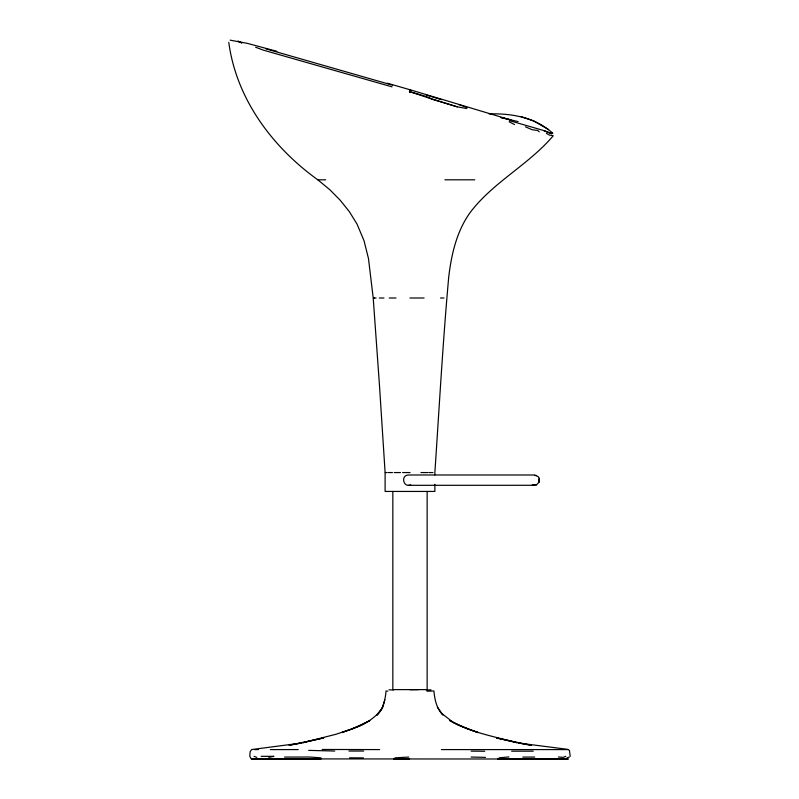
<?xml version="1.0" encoding="UTF-8"?>
<svg xmlns="http://www.w3.org/2000/svg" width="799" height="799" viewBox="0 0 799 799"><rect width="100%" height="100%" fill="white"/><g stroke="black" fill="none" stroke-linecap="round" stroke-linejoin="round"><path stroke-width="1.2" d="M534.471 474.996L538.206 476.653L539.245 478.351L539.245 481.927L536.509 484.843L532.384 484.863L536.509 484.843M384.778 699.904L382.282 708.124L376.938 715.195C383.68 708.943 385.168 699.684 386.057 690.985L387.755 691.165M382.721 706.985C376.209 718.191 363.935 724.743 352.049 728.978L369.827 720.638L361.158 725.332L341.902 732.533L350.921 729.377L335.77 734.321L302.751 742.73M509.392 120.599L543.72 130.527L551.58 133.663L552.818 133.353C535.809 117.443 511.57 113.228 489.078 113.897M565.772 756.333L563.185 757.372L558.371 756.973M566.96 757.842L569.307 757.082M230.172 40.16L247.091 43.306L276.814 51.286M302.741 742.76L323.745 737.926L289.078 745.287L301.573 743.03L251.615 749.562L250.137 751.689L249.777 756.333L251.315 758.89L254.442 759.05L320.968 759.05M268.804 757.372L273.947 756.333L261.143 756.333M533.612 474.996L408.669 474.986C400.359 474.926 403.215 488.059 410.706 484.883M499.065 757.822L508.913 756.933M394.936 757.832L408.768 757.062M426.207 689.976L431.061 689.857M409.907 689.697L418.306 689.637M511.63 751.19L533.233 751.17M567.759 749.582L441.408 749.592M408.449 485.313L533.612 485.283M298.267 749.572L270.332 749.592M522.776 757.102L534.731 757.062M393.757 759.02L409.597 758.96M318.352 179.825L317.842 179.825C272.429 147.276 236.274 98.826 228.794 42.397M426.986 691.185L433.927 690.985C434.716 699.624 436.574 708.613 442.916 714.975L437.373 707.155M497.607 759.05L568.339 759.03L251.315 758.89M325.702 179.815L317.842 179.825L329.857 189.753L340.114 200.12L349.263 211.535L356.973 223.95L364.024 240.729L368.459 258.457L373.213 298.007L379.465 385.258L385.108 472.559L385.108 491.435L434.866 491.435L434.866 484.354M444.923 179.805L474.766 179.815M376.079 298.007L373.882 298.007L374.401 298.017M379.315 298.007L383.999 298.007M389.243 298.007L395.964 298.007M409.907 297.997L424.089 297.997M440.519 297.997L443.974 297.997M385.288 472.559L387.066 472.559M388.224 472.559L392.459 472.559M394.227 472.559L400.539 472.559M402.616 472.559L410.067 472.559M420.953 472.559L427.645 472.559M428.803 472.559L432.988 472.559M254.521 749.592L258.347 749.592M379.665 749.592L322.147 749.472M348.943 751.04L363.705 751.04M284.564 757.092L309.652 757.013L320.978 757.832M349.602 757.832L363.355 757.891M534.471 475.425L536.529 475.445M471.13 751.12L484.723 751.25M308.684 750.381L334.761 751.04M471.1 757.043L485.472 757.372M388.913 689.857L393.637 689.976M387.335 83.196L410.037 89.758L410.686 90.287L410.107 91.775L432.149 99.136L457.198 106.826L466.896 108.584M516.783 742.69L496.519 737.986L531.525 745.367L517.982 742.96L567.54 749.332L569.447 750.411L570.206 756.333M518.122 121.598L500.733 117.473L511.05 120.05L410.037 89.758L409.428 91.535L409.987 92.574L410.107 91.775L425.877 96.389L432.149 99.136L457.198 106.826M516.803 742.661C494.062 736.498 470.132 732.343 449.497 720.368L458.826 725.332L478.132 732.593L467.575 728.848L453.113 722.296L441.388 713.187M265.767 48.819L392.469 85.163M392.019 86.851L263.37 50.147L255.63 47.251M426.556 95.111L441.338 99.635M550.561 132.654L552.349 133.263M521.078 116.614L533.672 120.899L548.603 129.638M458.646 104.529L466.836 107.406M254.022 756.333L256.799 757.372M543.72 130.527L551.58 133.663M241.847 42.836L237.832 41.168L241.777 42.936M525.412 126.781L532.144 129.738L537.677 130.467L539.295 131.845M509.173 121.808L514.636 124.604M546.326 133.323L549.472 135.101L553.248 135.75C528.578 164.914 492.873 182.222 469.902 212.854C456.519 231.69 451.345 254.751 448.688 277.333C442.836 342.312 439.25 407.47 434.866 472.559L434.866 474.916M538.836 479.819L539.245 481.927L539.245 478.351M427.145 491.435L427.145 689.617L392.838 689.617L392.838 491.435"/></g></svg>
